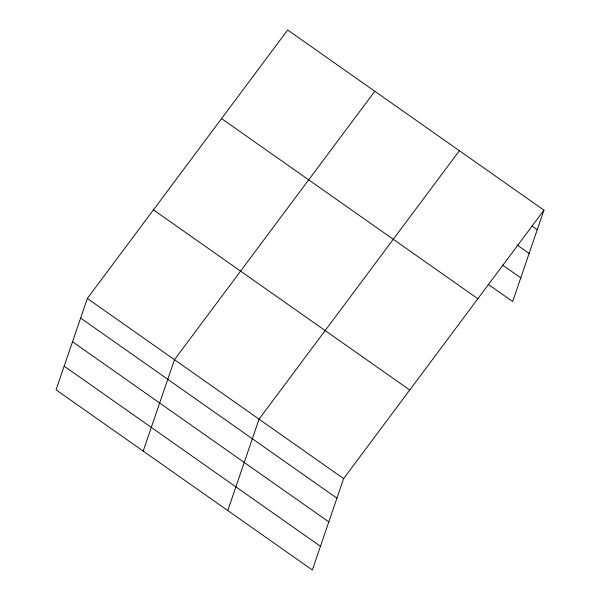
<?xml version="1.0" encoding="UTF-8"?>
<svg xmlns="http://www.w3.org/2000/svg" width="600" height="600" viewBox="0 0 600 600"><rect width="100%" height="100%" fill="white"/><g stroke="black" fill="none" stroke-linecap="round" stroke-linejoin="round"><path stroke-width="0.9" d="M87.338 298.462L56.047 389.842L312.345 570L343.627 478.612L543.952 210.157L287.655 30L87.338 298.462L343.627 478.612M143.19 451.095L174.472 359.715L374.798 91.252M227.767 510.548L259.05 419.16L459.375 150.705M543.952 210.157L512.662 301.538L488.28 284.4M531.915 225.998L537.248 229.748M516.945 244.868L529.132 253.44M502.493 264.998L520.778 277.845M221.55 118.59L477.847 298.748M153.442 209.865L409.74 390.022M80.625 318.053L336.923 498.202M72.517 341.745L328.815 521.895M64.155 366.15L320.452 546.308"/></g></svg>
